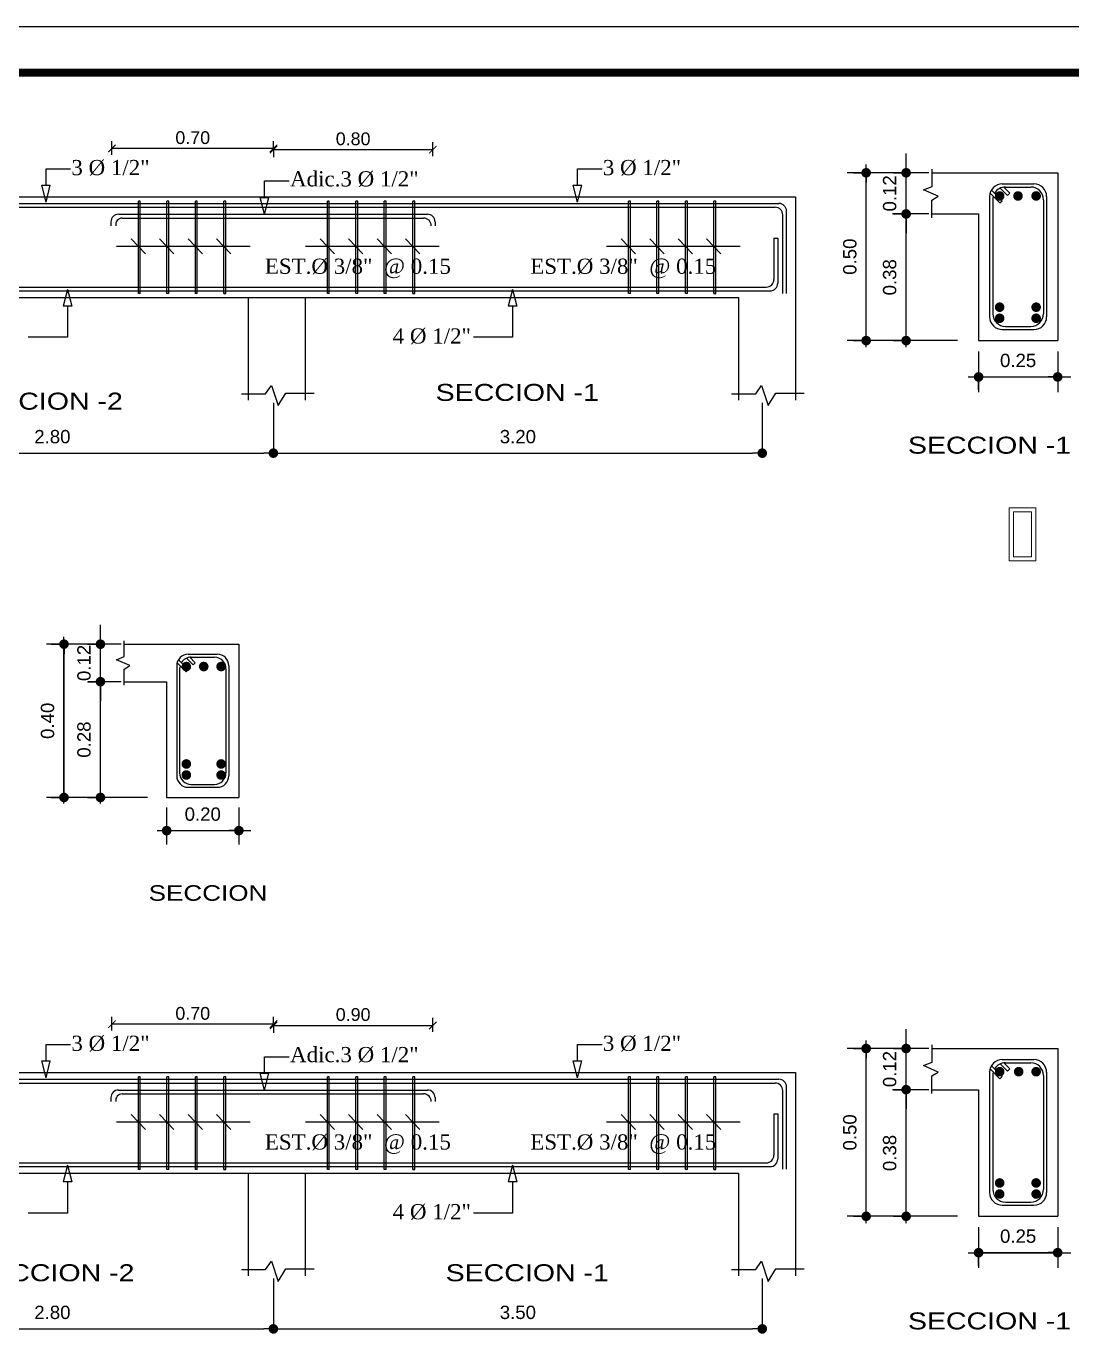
# Model space of a CAD drawing. Header units: feet. Extents: x 317 to 512, y -141 to 162.
# Drawn here: x 432.16 to 441.97, y -61.02 to -48.65 of the extents above; entities that cross this region are included whole.
import ezdxf
from ezdxf.enums import TextEntityAlignment as Align

# ---------------------------------------------------------------- set-up
doc = ezdxf.new("R2010")
doc.units = ezdxf.units.FT
doc.header["$MEASUREMENT"] = 0
doc.layers.add('00-muro20', color=1, linetype='Continuous', lineweight=5)
for name, color, linetype in [('dimensiones', 1, 'Continuous'), ('MARCO', 1, 'Continuous'), ('MURO', 7, 'Continuous'), ('MUROSS', 4, 'Continuous'), ('TEXTOS', 3, 'Continuous'), ('VIGAPREF.', 7, 'Continuous')]:
    doc.layers.add(name, color=color, linetype=linetype)
doc.styles.add('DAMIAN', font='arial.ttf', dxfattribs={"height": 0.12})
doc.styles.get("Standard").update_dxf_attribs({"font": 'arial.ttf'})
doc.styles.add('TNR', font='times.ttf')
doc.dimstyles.new('ENOC', dxfattribs={"dimtxt": 0.125, "dimasz": 0.09, "dimexe": 0.02, "dimexo": 0.12, "dimgap": 0.09, "dimtad": 1, "dimzin": 4, "dimdsep": 46, "dimtxsty": 'Standard', "dimblk": 'DOT', "dimcen": 0.108, "dimclrd": 7, "dimclre": 7, "dimclrt": 7, "dimadec": 0, "dimazin": 0, "dimtfac": 1, "dimtix": 1, "dimtofl": 0, "dimtmove": 0, "dimatfit": 1, "dimldrblk": 'DOT', "dimfxl": 1, "dimtolj": 1, "dimtzin": 0, "dimarcsym": 0})
doc.dimstyles.new('KEILY', dxfattribs={"dimtxt": 0.12, "dimasz": 0.07, "dimexe": 0.07, "dimexo": 0.25, "dimgap": 0.04, "dimtad": 1, "dimzin": 1, "dimdsep": 46, "dimtxsty": 'Standard', "dimblk": 'ARCHTICK', "dimcen": 2.5, "dimclrd": 256, "dimclre": 256, "dimclrt": 7, "dimazin": 0, "dimtfac": 1, "dimtix": 1, "dimtmove": 2, "dimatfit": 1, "dimfxl": 0.35, "dimfxlon": 1, "dimtolj": 1, "dimtzin": 1, "dimarcsym": 0})

# ---------------------------------------------------------------- blocks, each defined once
blk = doc.blocks.new('_DOT')
at = {"color": 0, "linetype": 'ByBlock'}
blk.add_line((-0.5, 0), (-1, 0), dxfattribs=at)
at = {"color": 0, "linetype": 'ByBlock', "const_width": 0.5}
blk.add_lwpolyline([(-0.25, 0, 1), (0.25, 0, 1)], format="xyb", close=True, dxfattribs=at)
blk = doc.blocks.new('*D122')
at = {"layer": 'DEFPOINTS', "color": 0, "linetype": 'Continuous', "transparency": 16777216}
for p in [(440.414, -50.414), (440.414, -50.414), (440.414, -51.602)]:
    blk.add_point(p, dxfattribs=at)
at = {"layer": 'MURO', "color": 7, "linetype": 'Continuous', "lineweight": -2, "transparency": 16777216}
for p, q in [((440.294, -50.414), (440.394, -50.414)), ((440.414, -51.512), (440.414, -50.504)), ((440.294, -51.602), (440.394, -51.602))]:
    blk.add_line(p, q, dxfattribs=at)
at = {"layer": 'MURO', "color": 7, "linetype": 'Continuous', "lineweight": -2, "transparency": 16777216, "xscale": 0.09, "yscale": 0.09, "zscale": 0.09}
for p, rotation in [((440.414, -50.414), 90), ((440.414, -51.602), 270)]:
    blk.add_blockref('_DOT', p, dxfattribs=dict(at, rotation=rotation))
at = {"layer": 'MURO', "color": 7, "linetype": 'Continuous', "transparency": 16777216, "insert": (440.26, -51.008), "char_height": 0.125, "attachment_point": 5, "rotation": 90}
blk.add_mtext('\\A1;0.38', dxfattribs=at)
blk = doc.blocks.new('*D123')
at = {"layer": 'DEFPOINTS', "color": 0, "linetype": 'Continuous', "transparency": 16777216}
for p in [(440.039, -50.028), (440.039, -50.028), (440.039, -51.602)]:
    blk.add_point(p, dxfattribs=at)
at = {"layer": 'MURO', "color": 7, "linetype": 'Continuous', "lineweight": -2, "transparency": 16777216}
for p, q in [((439.919, -50.028), (440.019, -50.028)), ((440.039, -51.512), (440.039, -50.118)), ((439.919, -51.602), (440.019, -51.602))]:
    blk.add_line(p, q, dxfattribs=at)
at = {"layer": 'MURO', "color": 7, "linetype": 'Continuous', "lineweight": -2, "transparency": 16777216, "xscale": 0.09, "yscale": 0.09, "zscale": 0.09}
for p, rotation in [((440.039, -50.028), 90), ((440.039, -51.602), 270)]:
    blk.add_blockref('_DOT', p, dxfattribs=dict(at, rotation=rotation))
at = {"layer": 'MURO', "color": 7, "linetype": 'Continuous', "transparency": 16777216, "insert": (439.886, -50.815), "char_height": 0.125, "attachment_point": 5, "rotation": 90}
blk.add_mtext('\\A1;0.50', dxfattribs=at)
blk = doc.blocks.new('*D124')
at = {"layer": 'DEFPOINTS', "color": 0, "linetype": 'Continuous', "transparency": 16777216}
for p in [(441.094, -51.943), (441.836, -51.943), (441.836, -51.943)]:
    blk.add_point(p, dxfattribs=at)
at = {"layer": 'MURO', "color": 7, "linetype": 'Continuous', "lineweight": -2, "transparency": 16777216}
for p, q in [((441.836, -51.823), (441.836, -51.923)), ((441.094, -52.063), (441.094, -51.963)), ((441.184, -51.943), (441.746, -51.943))]:
    blk.add_line(p, q, dxfattribs=at)
at = {"layer": 'MURO', "color": 7, "linetype": 'Continuous', "lineweight": -2, "transparency": 16777216, "xscale": 0.09, "yscale": 0.09, "zscale": 0.09, "rotation": 180}
blk.add_blockref('_DOT', (441.094, -51.943), dxfattribs=at)
at = {"layer": 'MURO', "color": 7, "linetype": 'Continuous', "lineweight": -2, "transparency": 16777216, "xscale": 0.09, "yscale": 0.09, "zscale": 0.09}
blk.add_blockref('_DOT', (441.836, -51.943), dxfattribs=at)
at = {"layer": 'MURO', "color": 7, "linetype": 'Continuous', "transparency": 16777216, "insert": (441.465, -51.789), "char_height": 0.125, "attachment_point": 5}
blk.add_mtext('\\A1;0.25', dxfattribs=at)
blk = doc.blocks.new('*D126')
at = {"layer": 'DEFPOINTS', "color": 0, "linetype": 'Continuous', "transparency": 16777216}
for p in [(440.414, -50.028), (440.414, -50.028), (440.414, -50.414)]:
    blk.add_point(p, dxfattribs=at)
at = {"layer": 'MURO', "color": 7, "linetype": 'Continuous', "lineweight": -2, "transparency": 16777216}
for p, q in [((440.414, -49.938), (440.414, -49.848)), ((440.294, -50.028), (440.394, -50.028)), ((440.294, -50.414), (440.394, -50.414)), ((440.414, -50.504), (440.414, -50.594))]:
    blk.add_line(p, q, dxfattribs=at)
at = {"layer": 'MURO', "color": 7, "linetype": 'Continuous', "lineweight": -2, "transparency": 16777216, "xscale": 0.09, "yscale": 0.09, "zscale": 0.09}
for p, rotation in [((440.414, -50.028), 270), ((440.414, -50.414), 90)]:
    blk.add_blockref('_DOT', p, dxfattribs=dict(at, rotation=rotation))
at = {"layer": 'MURO', "color": 7, "linetype": 'Continuous', "transparency": 16777216, "insert": (440.26, -50.221), "char_height": 0.125, "attachment_point": 5, "rotation": 90}
blk.add_mtext('\\A1;0.12', dxfattribs=at)
blk = doc.blocks.new('*D127')
at = {"layer": 'DEFPOINTS', "color": 0, "linetype": 'Continuous', "transparency": 16777216}
for p in [(434.477, -52.065), (430.329, -52.212), (434.477, -52.658)]:
    blk.add_point(p, dxfattribs=at)
at = {"layer": 'MURO', "color": 7, "linetype": 'Continuous', "lineweight": -2, "transparency": 16777216}
for p, q in [((434.477, -52.185), (434.477, -52.678)), ((430.329, -52.332), (430.329, -52.678)), ((430.419, -52.658), (434.387, -52.658))]:
    blk.add_line(p, q, dxfattribs=at)
at = {"layer": 'MURO', "color": 7, "linetype": 'Continuous', "lineweight": -2, "transparency": 16777216, "xscale": 0.09, "yscale": 0.09, "zscale": 0.09, "rotation": 180}
blk.add_blockref('_DOT', (430.329, -52.658), dxfattribs=at)
at = {"layer": 'MURO', "color": 7, "linetype": 'Continuous', "lineweight": -2, "transparency": 16777216, "xscale": 0.09, "yscale": 0.09, "zscale": 0.09}
blk.add_blockref('_DOT', (434.477, -52.658), dxfattribs=at)
at = {"layer": 'MURO', "color": 7, "linetype": 'Continuous', "transparency": 16777216, "insert": (432.403, -52.504), "char_height": 0.125, "attachment_point": 5}
blk.add_mtext('\\A1;2.80', dxfattribs=at)
blk = doc.blocks.new('*D130')
at = {"layer": 'DEFPOINTS', "color": 0, "linetype": 'Continuous', "transparency": 16777216}
for p in [(432.854, -54.802), (432.854, -54.802), (432.854, -55.888)]:
    blk.add_point(p, dxfattribs=at)
at = {"layer": 'MURO', "color": 7, "linetype": 'Continuous', "lineweight": -2, "transparency": 16777216}
for p, q in [((432.734, -54.802), (432.834, -54.802)), ((432.854, -55.798), (432.854, -54.892)), ((432.734, -55.888), (432.834, -55.888))]:
    blk.add_line(p, q, dxfattribs=at)
at = {"layer": 'MURO', "color": 7, "linetype": 'Continuous', "lineweight": -2, "transparency": 16777216, "xscale": 0.09, "yscale": 0.09, "zscale": 0.09}
for p, rotation in [((432.854, -54.802), 90), ((432.854, -55.888), 270)]:
    blk.add_blockref('_DOT', p, dxfattribs=dict(at, rotation=rotation))
at = {"layer": 'MURO', "color": 7, "linetype": 'Continuous', "transparency": 16777216, "insert": (432.7, -55.345), "char_height": 0.125, "attachment_point": 5, "rotation": 90}
blk.add_mtext('\\A1;0.28', dxfattribs=at)
blk = doc.blocks.new('*D131')
at = {"layer": 'DEFPOINTS', "color": 0, "linetype": 'Continuous', "transparency": 16777216}
for p in [(432.512, -54.45), (432.512, -54.45), (432.512, -55.888)]:
    blk.add_point(p, dxfattribs=at)
at = {"layer": 'MURO', "color": 7, "linetype": 'Continuous', "lineweight": -2, "transparency": 16777216}
for p, q in [((432.392, -54.45), (432.492, -54.45)), ((432.512, -55.798), (432.512, -54.54)), ((432.392, -55.888), (432.492, -55.888))]:
    blk.add_line(p, q, dxfattribs=at)
at = {"layer": 'MURO', "color": 7, "linetype": 'Continuous', "lineweight": -2, "transparency": 16777216, "xscale": 0.09, "yscale": 0.09, "zscale": 0.09}
for p, rotation in [((432.512, -54.45), 90), ((432.512, -55.888), 270)]:
    blk.add_blockref('_DOT', p, dxfattribs=dict(at, rotation=rotation))
at = {"layer": 'MURO', "color": 7, "linetype": 'Continuous', "transparency": 16777216, "insert": (432.358, -55.169), "char_height": 0.125, "attachment_point": 5, "rotation": 90}
blk.add_mtext('\\A1;0.40', dxfattribs=at)
blk = doc.blocks.new('*D132')
at = {"layer": 'DEFPOINTS', "color": 0, "linetype": 'Continuous', "transparency": 16777216}
for p in [(433.475, -56.199), (434.153, -56.199), (434.153, -56.199)]:
    blk.add_point(p, dxfattribs=at)
at = {"layer": 'MURO', "color": 7, "linetype": 'Continuous', "lineweight": -2, "transparency": 16777216}
for p, q in [((433.475, -56.079), (433.475, -56.179)), ((434.153, -56.079), (434.153, -56.179)), ((433.565, -56.199), (434.063, -56.199))]:
    blk.add_line(p, q, dxfattribs=at)
at = {"layer": 'MURO', "color": 7, "linetype": 'Continuous', "lineweight": -2, "transparency": 16777216, "xscale": 0.09, "yscale": 0.09, "zscale": 0.09, "rotation": 180}
blk.add_blockref('_DOT', (433.475, -56.199), dxfattribs=at)
at = {"layer": 'MURO', "color": 7, "linetype": 'Continuous', "lineweight": -2, "transparency": 16777216, "xscale": 0.09, "yscale": 0.09, "zscale": 0.09}
blk.add_blockref('_DOT', (434.153, -56.199), dxfattribs=at)
at = {"layer": 'MURO', "color": 7, "linetype": 'Continuous', "transparency": 16777216, "insert": (433.814, -56.045), "char_height": 0.125, "attachment_point": 5}
blk.add_mtext('\\A1;0.20', dxfattribs=at)
blk = doc.blocks.new('*D134')
at = {"layer": 'DEFPOINTS', "color": 0, "linetype": 'Continuous', "transparency": 16777216}
for p in [(432.854, -54.45), (432.854, -54.45), (432.854, -54.802)]:
    blk.add_point(p, dxfattribs=at)
at = {"layer": 'MURO', "color": 7, "linetype": 'Continuous', "lineweight": -2, "transparency": 16777216}
for p, q in [((432.854, -54.36), (432.854, -54.27)), ((432.734, -54.45), (432.834, -54.45)), ((432.734, -54.802), (432.834, -54.802)), ((432.854, -54.892), (432.854, -54.982))]:
    blk.add_line(p, q, dxfattribs=at)
at = {"layer": 'MURO', "color": 7, "linetype": 'Continuous', "lineweight": -2, "transparency": 16777216, "xscale": 0.09, "yscale": 0.09, "zscale": 0.09}
for p, rotation in [((432.854, -54.45), 270), ((432.854, -54.802), 90)]:
    blk.add_blockref('_DOT', p, dxfattribs=dict(at, rotation=rotation))
at = {"layer": 'MURO', "color": 7, "linetype": 'Continuous', "transparency": 16777216, "insert": (432.7, -54.626), "char_height": 0.125, "attachment_point": 5, "rotation": 90}
blk.add_mtext('\\A1;0.12', dxfattribs=at)
blk = doc.blocks.new('_ArchTick')
at = {"color": 0, "linetype": 'ByBlock', "const_width": 0.15}
blk.add_lwpolyline([(-0.5, -0.5), (0.5, 0.5)], dxfattribs=at)
blk = doc.blocks.new('*D135')
at = {"layer": 'DEFPOINTS', "color": 0, "transparency": 16777216}
for p in [(432.962, -49.8), (434.478, -49.871), (432.962, -50.453)]:
    blk.add_point(p, dxfattribs=at)
at = {"layer": 'dimensiones', "lineweight": -2, "transparency": 16777216}
for p, q in [((432.962, -49.86), (432.962, -49.73)), ((434.478, -49.8), (432.962, -49.8)), ((434.478, -49.8), (434.478, -49.73))]:
    blk.add_line(p, q, dxfattribs=at)
at = {"layer": 'dimensiones', "lineweight": -2, "transparency": 16777216, "xscale": 0.07, "yscale": 0.07, "zscale": 0.07, "rotation": 180}
blk.add_blockref('_ArchTick', (432.962, -49.8), dxfattribs=at)
at = {"layer": 'dimensiones', "lineweight": -2, "transparency": 16777216, "xscale": 0.07, "yscale": 0.07, "zscale": 0.07}
blk.add_blockref('_ArchTick', (434.478, -49.8), dxfattribs=at)
at = {"layer": 'dimensiones', "color": 7, "transparency": 16777216, "insert": (433.72, -49.699), "char_height": 0.12, "attachment_point": 5}
blk.add_mtext('\\A1;0.70', dxfattribs=at)
blk = doc.blocks.new('*D136')
at = {"layer": 'DEFPOINTS', "color": 0, "transparency": 16777216}
for p in [(434.478, -49.8), (435.973, -49.811), (435.973, -50.438)]:
    blk.add_point(p, dxfattribs=at)
at = {"layer": 'dimensiones', "lineweight": -2, "transparency": 16777216}
for p, q in [((434.478, -49.811), (434.478, -49.881)), ((434.478, -49.811), (435.973, -49.811)), ((435.973, -49.871), (435.973, -49.741))]:
    blk.add_line(p, q, dxfattribs=at)
at = {"layer": 'dimensiones', "lineweight": -2, "transparency": 16777216, "xscale": 0.07, "yscale": 0.07, "zscale": 0.07, "rotation": 180}
blk.add_blockref('_ArchTick', (434.478, -49.811), dxfattribs=at)
at = {"layer": 'dimensiones', "lineweight": -2, "transparency": 16777216, "xscale": 0.07, "yscale": 0.07, "zscale": 0.07}
blk.add_blockref('_ArchTick', (435.973, -49.811), dxfattribs=at)
at = {"layer": 'dimensiones', "color": 7, "transparency": 16777216, "insert": (435.225, -49.71), "char_height": 0.12, "attachment_point": 5}
blk.add_mtext('\\A1;0.80', dxfattribs=at)
blk = doc.blocks.new('*D137')
at = {"layer": 'DEFPOINTS', "color": 0, "linetype": 'Continuous', "transparency": 16777216}
for p in [(439.064, -52.065), (434.477, -52.212), (439.064, -52.658)]:
    blk.add_point(p, dxfattribs=at)
at = {"layer": 'MURO', "color": 7, "linetype": 'Continuous', "lineweight": -2, "transparency": 16777216}
for p, q in [((439.064, -52.185), (439.064, -52.678)), ((434.477, -52.332), (434.477, -52.678)), ((434.567, -52.658), (438.974, -52.658))]:
    blk.add_line(p, q, dxfattribs=at)
at = {"layer": 'MURO', "color": 7, "linetype": 'Continuous', "lineweight": -2, "transparency": 16777216, "xscale": 0.09, "yscale": 0.09, "zscale": 0.09, "rotation": 180}
blk.add_blockref('_DOT', (434.477, -52.658), dxfattribs=at)
at = {"layer": 'MURO', "color": 7, "linetype": 'Continuous', "lineweight": -2, "transparency": 16777216, "xscale": 0.09, "yscale": 0.09, "zscale": 0.09}
blk.add_blockref('_DOT', (439.064, -52.658), dxfattribs=at)
at = {"layer": 'MURO', "color": 7, "linetype": 'Continuous', "transparency": 16777216, "insert": (436.771, -52.504), "char_height": 0.125, "attachment_point": 5}
blk.add_mtext('\\A1;3.20', dxfattribs=at)
blk = doc.blocks.new('*D145')
at = {"layer": 'DEFPOINTS', "color": 0, "linetype": 'Continuous', "transparency": 16777216}
for p in [(434.477, -60.28), (430.329, -60.427), (434.477, -60.873)]:
    blk.add_point(p, dxfattribs=at)
at = {"layer": 'MURO', "color": 7, "linetype": 'Continuous', "lineweight": -2, "transparency": 16777216}
for p, q in [((434.477, -60.4), (434.477, -60.893)), ((430.329, -60.547), (430.329, -60.893)), ((430.419, -60.873), (434.387, -60.873))]:
    blk.add_line(p, q, dxfattribs=at)
at = {"layer": 'MURO', "color": 7, "linetype": 'Continuous', "lineweight": -2, "transparency": 16777216, "xscale": 0.09, "yscale": 0.09, "zscale": 0.09, "rotation": 180}
blk.add_blockref('_DOT', (430.329, -60.873), dxfattribs=at)
at = {"layer": 'MURO', "color": 7, "linetype": 'Continuous', "lineweight": -2, "transparency": 16777216, "xscale": 0.09, "yscale": 0.09, "zscale": 0.09}
blk.add_blockref('_DOT', (434.477, -60.873), dxfattribs=at)
at = {"layer": 'MURO', "color": 7, "linetype": 'Continuous', "transparency": 16777216, "insert": (432.403, -60.719), "char_height": 0.125, "attachment_point": 5}
blk.add_mtext('\\A1;2.80', dxfattribs=at)
blk = doc.blocks.new('*D149')
at = {"layer": 'DEFPOINTS', "color": 0, "transparency": 16777216}
for p in [(432.962, -58.015), (434.478, -58.085), (432.962, -58.668)]:
    blk.add_point(p, dxfattribs=at)
at = {"layer": 'dimensiones', "lineweight": -2, "transparency": 16777216}
for p, q in [((432.962, -58.075), (432.962, -57.945)), ((434.478, -58.015), (434.478, -57.945)), ((434.478, -58.015), (432.962, -58.015))]:
    blk.add_line(p, q, dxfattribs=at)
at = {"layer": 'dimensiones', "lineweight": -2, "transparency": 16777216, "xscale": 0.07, "yscale": 0.07, "zscale": 0.07, "rotation": 180}
blk.add_blockref('_ArchTick', (432.962, -58.015), dxfattribs=at)
at = {"layer": 'dimensiones', "lineweight": -2, "transparency": 16777216, "xscale": 0.07, "yscale": 0.07, "zscale": 0.07}
blk.add_blockref('_ArchTick', (434.478, -58.015), dxfattribs=at)
at = {"layer": 'dimensiones', "color": 7, "transparency": 16777216, "insert": (433.72, -57.914), "char_height": 0.12, "attachment_point": 5}
blk.add_mtext('\\A1;0.70', dxfattribs=at)
blk = doc.blocks.new('*D150')
at = {"layer": 'DEFPOINTS', "color": 0, "transparency": 16777216}
for p in [(434.478, -58.015), (435.973, -58.026), (435.973, -58.653)]:
    blk.add_point(p, dxfattribs=at)
at = {"layer": 'dimensiones', "lineweight": -2, "transparency": 16777216}
for p, q in [((435.973, -58.086), (435.973, -57.956)), ((434.478, -58.026), (434.478, -58.096)), ((434.478, -58.026), (435.973, -58.026))]:
    blk.add_line(p, q, dxfattribs=at)
at = {"layer": 'dimensiones', "lineweight": -2, "transparency": 16777216, "xscale": 0.07, "yscale": 0.07, "zscale": 0.07, "rotation": 180}
blk.add_blockref('_ArchTick', (434.478, -58.026), dxfattribs=at)
at = {"layer": 'dimensiones', "lineweight": -2, "transparency": 16777216, "xscale": 0.07, "yscale": 0.07, "zscale": 0.07}
blk.add_blockref('_ArchTick', (435.973, -58.026), dxfattribs=at)
at = {"layer": 'dimensiones', "color": 7, "transparency": 16777216, "insert": (435.225, -57.925), "char_height": 0.12, "attachment_point": 5}
blk.add_mtext('\\A1;0.90', dxfattribs=at)
blk = doc.blocks.new('*D146')
at = {"layer": 'DEFPOINTS', "color": 0, "linetype": 'Continuous', "transparency": 16777216}
for p in [(439.064, -60.28), (434.477, -60.427), (439.064, -60.873)]:
    blk.add_point(p, dxfattribs=at)
at = {"layer": 'MURO', "color": 7, "linetype": 'Continuous', "lineweight": -2, "transparency": 16777216}
for p, q in [((439.064, -60.4), (439.064, -60.893)), ((434.477, -60.547), (434.477, -60.893)), ((434.567, -60.873), (438.974, -60.873))]:
    blk.add_line(p, q, dxfattribs=at)
at = {"layer": 'MURO', "color": 7, "linetype": 'Continuous', "lineweight": -2, "transparency": 16777216, "xscale": 0.09, "yscale": 0.09, "zscale": 0.09, "rotation": 180}
blk.add_blockref('_DOT', (434.477, -60.873), dxfattribs=at)
at = {"layer": 'MURO', "color": 7, "linetype": 'Continuous', "lineweight": -2, "transparency": 16777216, "xscale": 0.09, "yscale": 0.09, "zscale": 0.09}
blk.add_blockref('_DOT', (439.064, -60.873), dxfattribs=at)
at = {"layer": 'MURO', "color": 7, "linetype": 'Continuous', "transparency": 16777216, "insert": (436.771, -60.719), "char_height": 0.125, "attachment_point": 5}
blk.add_mtext('\\A1;3.50', dxfattribs=at)
blk = doc.blocks.new('*D352')
at = {"layer": 'DEFPOINTS', "color": 0, "linetype": 'Continuous', "transparency": 16777216}
for p in [(440.414, -58.629), (440.414, -58.629), (440.414, -59.817)]:
    blk.add_point(p, dxfattribs=at)
at = {"layer": 'MURO', "color": 7, "linetype": 'Continuous', "lineweight": -2, "transparency": 16777216}
for p, q in [((440.294, -58.629), (440.394, -58.629)), ((440.414, -59.727), (440.414, -58.719)), ((440.294, -59.817), (440.394, -59.817))]:
    blk.add_line(p, q, dxfattribs=at)
at = {"layer": 'MURO', "color": 7, "linetype": 'Continuous', "lineweight": -2, "transparency": 16777216, "xscale": 0.09, "yscale": 0.09, "zscale": 0.09}
for p, rotation in [((440.414, -58.629), 90), ((440.414, -59.817), 270)]:
    blk.add_blockref('_DOT', p, dxfattribs=dict(at, rotation=rotation))
at = {"layer": 'MURO', "color": 7, "linetype": 'Continuous', "transparency": 16777216, "insert": (440.26, -59.223), "char_height": 0.125, "attachment_point": 5, "rotation": 90}
blk.add_mtext('\\A1;0.38', dxfattribs=at)
blk = doc.blocks.new('*D353')
at = {"layer": 'DEFPOINTS', "color": 0, "linetype": 'Continuous', "transparency": 16777216}
for p in [(440.039, -58.243), (440.039, -58.243), (440.039, -59.817)]:
    blk.add_point(p, dxfattribs=at)
at = {"layer": 'MURO', "color": 7, "linetype": 'Continuous', "lineweight": -2, "transparency": 16777216}
for p, q in [((439.919, -58.243), (440.019, -58.243)), ((440.039, -59.727), (440.039, -58.333)), ((439.919, -59.817), (440.019, -59.817))]:
    blk.add_line(p, q, dxfattribs=at)
at = {"layer": 'MURO', "color": 7, "linetype": 'Continuous', "lineweight": -2, "transparency": 16777216, "xscale": 0.09, "yscale": 0.09, "zscale": 0.09}
for p, rotation in [((440.039, -58.243), 90), ((440.039, -59.817), 270)]:
    blk.add_blockref('_DOT', p, dxfattribs=dict(at, rotation=rotation))
at = {"layer": 'MURO', "color": 7, "linetype": 'Continuous', "transparency": 16777216, "insert": (439.886, -59.03), "char_height": 0.125, "attachment_point": 5, "rotation": 90}
blk.add_mtext('\\A1;0.50', dxfattribs=at)
blk = doc.blocks.new('*D354')
at = {"layer": 'DEFPOINTS', "color": 0, "linetype": 'Continuous', "transparency": 16777216}
for p in [(441.094, -60.158), (441.836, -60.158), (441.836, -60.158)]:
    blk.add_point(p, dxfattribs=at)
at = {"layer": 'MURO', "color": 7, "linetype": 'Continuous', "lineweight": -2, "transparency": 16777216}
for p, q in [((441.836, -60.038), (441.836, -60.138)), ((441.094, -60.278), (441.094, -60.178)), ((441.184, -60.158), (441.746, -60.158))]:
    blk.add_line(p, q, dxfattribs=at)
at = {"layer": 'MURO', "color": 7, "linetype": 'Continuous', "lineweight": -2, "transparency": 16777216, "xscale": 0.09, "yscale": 0.09, "zscale": 0.09, "rotation": 180}
blk.add_blockref('_DOT', (441.094, -60.158), dxfattribs=at)
at = {"layer": 'MURO', "color": 7, "linetype": 'Continuous', "lineweight": -2, "transparency": 16777216, "xscale": 0.09, "yscale": 0.09, "zscale": 0.09}
blk.add_blockref('_DOT', (441.836, -60.158), dxfattribs=at)
at = {"layer": 'MURO', "color": 7, "linetype": 'Continuous', "transparency": 16777216, "insert": (441.465, -60.004), "char_height": 0.125, "attachment_point": 5}
blk.add_mtext('\\A1;0.25', dxfattribs=at)
blk = doc.blocks.new('*D355')
at = {"layer": 'DEFPOINTS', "color": 0, "linetype": 'Continuous', "transparency": 16777216}
for p in [(440.414, -58.243), (440.414, -58.243), (440.414, -58.629)]:
    blk.add_point(p, dxfattribs=at)
at = {"layer": 'MURO', "color": 7, "linetype": 'Continuous', "lineweight": -2, "transparency": 16777216}
for p, q in [((440.414, -58.153), (440.414, -58.063)), ((440.294, -58.243), (440.394, -58.243)), ((440.294, -58.629), (440.394, -58.629)), ((440.414, -58.719), (440.414, -58.809))]:
    blk.add_line(p, q, dxfattribs=at)
at = {"layer": 'MURO', "color": 7, "linetype": 'Continuous', "lineweight": -2, "transparency": 16777216, "xscale": 0.09, "yscale": 0.09, "zscale": 0.09}
for p, rotation in [((440.414, -58.243), 270), ((440.414, -58.629), 90)]:
    blk.add_blockref('_DOT', p, dxfattribs=dict(at, rotation=rotation))
at = {"layer": 'MURO', "color": 7, "linetype": 'Continuous', "transparency": 16777216, "insert": (440.26, -58.436), "char_height": 0.125, "attachment_point": 5, "rotation": 90}
blk.add_mtext('\\A1;0.12', dxfattribs=at)

msp = doc.modelspace()

# ---------------------------------------------------------------- linework, layer by layer
for p, q in [((432.34321, -50.14452), (432.34321, -49.99026)), ((437.33013, -50.14452), (437.33013, -49.99026)), ((432.34321, -50.30284), (432.30279, -50.14452)), ((432.30279, -50.14452), (432.38362, -50.14452)), ((432.34321, -50.30284), (432.38362, -50.14452)), ((434.39341, -50.25914), (434.39341, -50.10488)), ((437.33013, -50.30284), (437.28971, -50.14452)), ((437.28971, -50.14452), (437.37054, -50.14452)), ((437.33013, -50.30284), (437.37054, -50.14452)), ((434.39341, -50.41746), (434.35299, -50.25914)), ((434.35299, -50.25914), (434.43383, -50.25914)), ((434.39341, -50.41746), (434.43383, -50.25914)), ((432.54494, -51.12141), (432.50453, -51.27973)), ((432.54494, -51.12141), (432.58536, -51.27973)), ((436.7213, -51.12141), (436.68088, -51.27973)), ((436.7213, -51.12141), (436.76172, -51.27973)), ((432.58536, -51.27973), (432.50453, -51.27973)), ((432.54494, -51.27973), (432.54494, -51.57098)), ((436.76172, -51.27973), (436.68088, -51.27973)), ((436.7213, -51.27973), (436.7213, -51.57098)), ((432.34321, -58.35951), (432.34321, -58.20526)), ((437.33013, -58.35951), (437.33013, -58.20526)), ((432.34321, -58.51784), (432.30279, -58.35951)), ((432.30279, -58.35951), (432.38362, -58.35951)), ((432.34321, -58.51784), (432.38362, -58.35951)), ((434.39341, -58.47413), (434.39341, -58.31988)), ((437.33013, -58.51784), (437.28971, -58.35951)), ((437.28971, -58.35951), (437.37054, -58.35951)), ((437.33013, -58.51784), (437.37054, -58.35951)), ((434.39341, -58.63246), (434.35299, -58.47413)), ((434.35299, -58.47413), (434.43383, -58.47413)), ((434.39341, -58.63246), (434.43383, -58.47413)), ((432.54494, -59.3364), (432.50453, -59.49473)), ((432.54494, -59.3364), (432.58536, -59.49473)), ((436.7213, -59.3364), (436.68088, -59.49473)), ((436.7213, -59.3364), (436.76172, -59.49473)), ((432.58536, -59.49473), (432.50453, -59.49473)), ((432.54494, -59.49473), (432.54494, -59.78598)), ((436.76172, -59.49473), (436.68088, -59.49473)), ((436.7213, -59.49473), (436.7213, -59.78598))]:
    msp.add_line(p, q)
at = {"color": 0, "linetype": 'ByBlock', "const_width": 0.045}
for points in [[(441.2915, -50.26786, 1), (441.2915, -50.22286, 1)], [(441.46362, -50.26786, 1), (441.46362, -50.22286, 1)], [(441.63389, -50.26786, 1), (441.63389, -50.22286, 1)], [(441.2915, -51.3115, 1), (441.2915, -51.2665, 1)], [(441.63389, -51.3115, 1), (441.63389, -51.2665, 1)], [(441.2915, -51.41532, 1), (441.2915, -51.37032, 1)], [(441.63389, -51.41532, 1), (441.63389, -51.37032, 1)], [(433.65983, -54.68251, 1), (433.65983, -54.63751, 1)], [(433.82312, -54.68251, 1), (433.82312, -54.63751, 1)], [(433.98623, -54.68252, 1), (433.98623, -54.63752, 1)], [(433.65983, -55.59608, 1), (433.65983, -55.55108, 1)], [(433.65983, -55.6999, 1), (433.65983, -55.6549, 1)], [(433.98623, -55.59608, 1), (433.98623, -55.55108, 1)], [(433.98623, -55.6999, 1), (433.98623, -55.6549, 1)], [(441.2915, -58.48286, 1), (441.2915, -58.43786, 1)], [(441.47037, -58.48286, 1), (441.47037, -58.43786, 1)], [(441.63389, -58.48286, 1), (441.63389, -58.43786, 1)], [(441.2915, -59.52649, 1), (441.2915, -59.48149, 1)], [(441.63389, -59.52649, 1), (441.63389, -59.48149, 1)], [(441.2915, -59.63031, 1), (441.2915, -59.58531, 1)], [(441.63389, -59.63031, 1), (441.63389, -59.58531, 1)]]:
    msp.add_lwpolyline(points, format="xyb", close=True, dxfattribs=at)
at = {"layer": '00-muro20'}
for points in [[(441.38034, -53.66968), (441.63034, -53.66968), (441.63034, -53.16968), (441.38034, -53.16968)], [(441.42034, -53.62968), (441.59034, -53.62968), (441.59034, -53.20968), (441.42034, -53.20968)]]:
    msp.add_lwpolyline(points, close=True, dxfattribs=at)
msp.add_lwpolyline([(441.38034, -53.28968), (441.38034, -53.66968), (441.63034, -53.66968), (441.63034, -53.28968)], dxfattribs=at)
at = {"layer": 'MARCO'}
msp.add_lwpolyline([(387.97006, -48.65447), (452.47006, -48.65447), (452.47006, -90.65447), (387.97006, -90.65447)], close=True, dxfattribs=at)
at = {"layer": 'MARCO', "const_width": 0.075}
msp.add_lwpolyline([(445.29759, -49.0885), (388.40409, -49.0885), (388.40409, -90.22044), (445.29759, -90.22044)], close=True, dxfattribs=at)
at = {"layer": 'MURO', "color": 7, "linetype": 'Continuous'}
for p, q in [((440.03949, -51.66517), (440.03949, -49.95162)), ((440.41359, -51.66517), (440.41359, -49.95162)), ((440.62706, -50.02811), (439.85938, -50.02811)), ((440.65853, -50.15583), (440.65853, -49.99477)), ((440.57791, -50.18804), (440.65853, -50.15583)), ((440.71408, -50.24888), (440.57791, -50.18804)), ((441.21431, -50.19025), (441.31448, -50.29041)), ((441.29763, -50.17214), (441.36519, -50.2397)), ((441.31649, -50.13206), (441.61349, -50.13206)), ((441.33032, -50.16283), (441.38619, -50.2187)), ((441.34619, -50.16176), (441.58379, -50.16176)), ((426.04478, -50.31617), (439.22046, -50.31617)), ((433.21022, -51.16149), (433.21022, -50.29491)), ((433.22804, -50.29491), (433.21022, -50.29491)), ((433.22804, -51.16149), (433.22804, -50.29491)), ((433.47752, -51.16149), (433.47752, -50.29491)), ((433.49534, -50.29491), (433.47752, -50.29491)), ((433.49534, -51.16149), (433.49534, -50.29491)), ((433.74482, -51.16149), (433.74482, -50.29491)), ((433.76264, -50.29491), (433.74482, -50.29491)), ((433.76264, -51.16149), (433.76264, -50.29491)), ((434.01212, -51.16149), (434.01212, -50.29491)), ((434.02994, -50.29491), (434.01212, -50.29491)), ((434.02994, -51.16149), (434.02994, -50.29491)), ((434.98296, -51.16149), (434.98296, -50.29491)), ((435.00078, -50.29491), (434.98296, -50.29491)), ((435.00078, -51.16149), (435.00078, -50.29491)), ((435.25026, -51.16149), (435.25026, -50.29491)), ((435.26808, -50.29491), (435.25026, -50.29491)), ((435.26808, -51.16149), (435.26808, -50.29491)), ((435.51756, -51.16149), (435.51756, -50.29491)), ((435.53538, -50.29491), (435.51756, -50.29491)), ((435.53538, -51.16149), (435.53538, -50.29491)), ((435.78486, -51.16149), (435.78486, -50.29491)), ((435.80268, -50.29491), (435.78486, -50.29491)), ((435.80268, -51.16149), (435.80268, -50.29491)), ((437.8089, -51.16149), (437.8089, -50.29491)), ((437.82672, -50.29491), (437.8089, -50.29491)), ((437.82672, -51.16149), (437.82672, -50.29491)), ((438.0762, -51.16149), (438.0762, -50.29491)), ((438.09402, -50.29491), (438.0762, -50.29491)), ((438.09402, -51.16149), (438.09402, -50.29491)), ((438.3435, -51.16149), (438.3435, -50.29491)), ((438.36132, -50.29491), (438.3435, -50.29491)), ((438.36132, -51.16149), (438.36132, -50.29491)), ((438.6108, -51.16149), (438.6108, -50.29491)), ((438.62862, -50.29491), (438.6108, -50.29491)), ((438.62862, -51.16149), (438.62862, -50.29491)), ((440.65674, -50.28467), (440.71408, -50.24888)), ((440.65674, -50.4493), (440.65674, -50.28467)), ((441.19769, -50.25086), (441.19769, -51.37946)), ((441.20183, -50.21976), (441.29348, -50.31141)), ((441.22739, -50.28056), (441.22739, -51.34976)), ((441.29348, -50.31141), (441.31448, -50.29041)), ((441.36519, -50.2397), (441.38619, -50.2187)), ((441.70259, -50.28056), (441.70259, -51.34976)), ((441.73229, -50.25086), (441.73229, -51.37946)), ((426.04478, -50.35181), (439.18482, -50.35181)), ((433.02313, -50.41746), (435.92227, -50.41746)), ((433.05877, -50.4531), (435.88663, -50.4531)), ((439.2561, -51.15937), (439.2561, -50.42309)), ((439.2561, -50.90485), (439.2561, -50.42309)), ((439.29174, -51.15937), (439.29174, -50.38745)), ((439.29174, -50.90485), (439.29174, -50.38745)), ((440.62706, -50.41421), (440.28709, -50.41421)), ((432.95185, -50.48874), (432.95185, -50.52606)), ((435.99355, -50.48874), (435.99355, -50.52606)), ((433.27631, -50.78836), (433.14167, -50.64716)), ((433.54361, -50.78836), (433.40897, -50.64716)), ((433.81091, -50.78836), (433.67627, -50.64716)), ((434.07821, -50.78836), (433.94357, -50.64716)), ((435.04905, -50.78836), (434.9144, -50.64716)), ((435.31635, -50.78836), (435.1817, -50.64716)), ((435.58365, -50.78836), (435.449, -50.64716)), ((435.85095, -50.78836), (435.7163, -50.64716)), ((437.87499, -50.78836), (437.74035, -50.64716)), ((438.14229, -50.78836), (438.00765, -50.64716)), ((438.40959, -50.78836), (438.27495, -50.64716)), ((438.67689, -50.78836), (438.54225, -50.64716)), ((439.17348, -50.64192), (439.20912, -50.64192)), ((439.17348, -50.64192), (439.17348, -51.02897)), ((439.20912, -50.64192), (439.20912, -51.06461)), ((434.25822, -50.71906), (433.00411, -50.71906)), ((436.03095, -50.71906), (434.77684, -50.71906)), ((438.8569, -50.71906), (437.60278, -50.71906)), ((426.04478, -51.10025), (439.1022, -51.10025)), ((426.04478, -51.13589), (439.13784, -51.13589)), ((433.22804, -51.16149), (433.21022, -51.16149)), ((433.49534, -51.16149), (433.47752, -51.16149)), ((433.76264, -51.16149), (433.74482, -51.16149)), ((434.02994, -51.16149), (434.01212, -51.16149)), ((434.01212, -51.16149), (434.01593, -51.16149)), ((434.01738, -51.16149), (434.02994, -51.16149)), ((435.00078, -51.16149), (434.98296, -51.16149)), ((435.26808, -51.16149), (435.25026, -51.16149)), ((435.53538, -51.16149), (435.51756, -51.16149)), ((435.80268, -51.16149), (435.78486, -51.16149)), ((435.78486, -51.16149), (435.78866, -51.16149)), ((435.79011, -51.16149), (435.80268, -51.16149)), ((437.82672, -51.16149), (437.8089, -51.16149)), ((438.09402, -51.16149), (438.0762, -51.16149)), ((438.36132, -51.16149), (438.3435, -51.16149)), ((438.62862, -51.16149), (438.6108, -51.16149)), ((438.6108, -51.16149), (438.6146, -51.16149)), ((438.61606, -51.16149), (438.62862, -51.16149)), ((441.31649, -51.49826), (441.61349, -51.49826)), ((441.34619, -51.46856), (441.58379, -51.46856)), ((440.89587, -51.60221), (439.85938, -51.60221)), ((441.09374, -51.70465), (441.09374, -52.08659)), ((441.83624, -51.70465), (441.83624, -52.08659)), ((434.40414, -52.10151), (434.4596, -52.02396)), ((434.4596, -52.02396), (434.5206, -52.2123)), ((439.00282, -52.10151), (439.05828, -52.02396)), ((439.05828, -52.02396), (439.11928, -52.2123)), ((440.99559, -51.94317), (441.95971, -51.94317)), ((434.17675, -52.10151), (434.40414, -52.10151)), ((434.5206, -52.2123), (434.5927, -52.09597)), ((434.5927, -52.09597), (434.85891, -52.09597)), ((438.77543, -52.10151), (439.00282, -52.10151)), ((439.11928, -52.2123), (439.19138, -52.09597)), ((439.19138, -52.09597), (439.45759, -52.09597)), ((432.51185, -55.94531), (432.51185, -54.37973)), ((432.85364, -55.94531), (432.85364, -54.37973)), ((433.04868, -54.44962), (432.34729, -54.44962)), ((433.07744, -54.56631), (433.07744, -54.41916)), ((433.00377, -54.59574), (433.07744, -54.56631)), ((433.12818, -54.65132), (433.00377, -54.59574)), ((433.0758, -54.68402), (433.12818, -54.65132)), ((433.57003, -54.65313), (433.57003, -55.68427)), ((433.57381, -54.62472), (433.65755, -54.70845)), ((433.58522, -54.59775), (433.67674, -54.68927)), ((433.66134, -54.58121), (433.72307, -54.64293)), ((433.67857, -54.54459), (433.94992, -54.54459)), ((433.69121, -54.5727), (433.74225, -54.62375)), ((433.70571, -54.57173), (433.92279, -54.57173)), ((433.72307, -54.64293), (433.74225, -54.62375)), ((434.05846, -54.65313), (434.05846, -55.68427)), ((433.0758, -54.83444), (433.0758, -54.68402)), ((433.59717, -54.68027), (433.59717, -55.65714)), ((433.65755, -54.70845), (433.67674, -54.68927)), ((434.03133, -54.68027), (434.03133, -55.65714)), ((433.04868, -54.80238), (432.73807, -54.80238)), ((433.70571, -55.76568), (433.92279, -55.76568)), ((433.29427, -55.88779), (432.34729, -55.88779)), ((433.67857, -55.79281), (433.94992, -55.79281)), ((433.47506, -55.98138), (433.47506, -56.33034)), ((434.15344, -55.98138), (434.15344, -56.33034)), ((433.38538, -56.1993), (434.26625, -56.1993)), ((440.62706, -58.24311), (439.85938, -58.24311)), ((440.03949, -59.88016), (440.03949, -58.16661)), ((440.41359, -59.88016), (440.41359, -58.16661)), ((440.65853, -58.37082), (440.65853, -58.20977)), ((441.31649, -58.34706), (441.61349, -58.34706)), ((440.57791, -58.40303), (440.65853, -58.37082)), ((440.71408, -58.46388), (440.57791, -58.40303)), ((440.65674, -58.49967), (440.71408, -58.46388)), ((441.19769, -58.46586), (441.19769, -59.59446)), ((441.20183, -58.43476), (441.29348, -58.5264)), ((441.21431, -58.40524), (441.31448, -58.5054)), ((441.29763, -58.38713), (441.36519, -58.45469)), ((441.33032, -58.37782), (441.38619, -58.43369)), ((441.34619, -58.37676), (441.58379, -58.37676)), ((441.36519, -58.45469), (441.38619, -58.43369)), ((441.73229, -58.46586), (441.73229, -59.59446)), ((426.04478, -58.53116), (439.22046, -58.53116)), ((426.04478, -58.5668), (439.18482, -58.5668)), ((433.21022, -59.37649), (433.21022, -58.50991)), ((433.22804, -58.50991), (433.21022, -58.50991)), ((433.22804, -59.37649), (433.22804, -58.50991)), ((433.47752, -59.37649), (433.47752, -58.50991)), ((433.49534, -58.50991), (433.47752, -58.50991)), ((433.49534, -59.37649), (433.49534, -58.50991)), ((433.74482, -59.37649), (433.74482, -58.50991)), ((433.76264, -58.50991), (433.74482, -58.50991)), ((433.76264, -59.37649), (433.76264, -58.50991)), ((434.01212, -59.37649), (434.01212, -58.50991)), ((434.02994, -58.50991), (434.01212, -58.50991)), ((434.02994, -59.37649), (434.02994, -58.50991)), ((434.98296, -59.37649), (434.98296, -58.50991)), ((435.00078, -58.50991), (434.98296, -58.50991)), ((435.00078, -59.37649), (435.00078, -58.50991)), ((435.25026, -59.37649), (435.25026, -58.50991)), ((435.26808, -58.50991), (435.25026, -58.50991)), ((435.26808, -59.37649), (435.26808, -58.50991)), ((435.51756, -59.37649), (435.51756, -58.50991)), ((435.53538, -58.50991), (435.51756, -58.50991)), ((435.53538, -59.37649), (435.53538, -58.50991)), ((435.78486, -59.37649), (435.78486, -58.50991)), ((435.80268, -58.50991), (435.78486, -58.50991)), ((435.80268, -59.37649), (435.80268, -58.50991)), ((437.8089, -59.37649), (437.8089, -58.50991)), ((437.82672, -58.50991), (437.8089, -58.50991)), ((437.82672, -59.37649), (437.82672, -58.50991)), ((438.0762, -59.37649), (438.0762, -58.50991)), ((438.09402, -58.50991), (438.0762, -58.50991)), ((438.09402, -59.37649), (438.09402, -58.50991)), ((438.3435, -59.37649), (438.3435, -58.50991)), ((438.36132, -58.50991), (438.3435, -58.50991)), ((438.36132, -59.37649), (438.36132, -58.50991)), ((438.6108, -59.37649), (438.6108, -58.50991)), ((438.62862, -58.50991), (438.6108, -58.50991)), ((438.62862, -59.37649), (438.62862, -58.50991)), ((439.29174, -59.37437), (439.29174, -58.60244)), ((439.29174, -59.11984), (439.29174, -58.60244)), ((440.65674, -58.6643), (440.65674, -58.49967)), ((441.22739, -58.49556), (441.22739, -59.56476)), ((441.29348, -58.5264), (441.31448, -58.5054)), ((441.70259, -58.49556), (441.70259, -59.56476)), ((432.95185, -58.70374), (432.95185, -58.74106)), ((433.02313, -58.63246), (435.92227, -58.63246)), ((433.05877, -58.6681), (435.88663, -58.6681)), ((435.99355, -58.70374), (435.99355, -58.74106)), ((439.2561, -59.37437), (439.2561, -58.63808)), ((439.2561, -59.11984), (439.2561, -58.63808)), ((440.62706, -58.62921), (440.28709, -58.62921)), ((433.27631, -59.00336), (433.14167, -58.86216)), ((433.54361, -59.00336), (433.40897, -58.86216)), ((433.81091, -59.00336), (433.67627, -58.86216)), ((434.07821, -59.00336), (433.94357, -58.86216)), ((435.04905, -59.00336), (434.9144, -58.86216)), ((435.31635, -59.00336), (435.1817, -58.86216)), ((435.58365, -59.00336), (435.449, -58.86216)), ((435.85095, -59.00336), (435.7163, -58.86216)), ((437.87499, -59.00336), (437.74035, -58.86216)), ((438.14229, -59.00336), (438.00765, -58.86216)), ((438.40959, -59.00336), (438.27495, -58.86216)), ((438.67689, -59.00336), (438.54225, -58.86216)), ((439.17348, -58.85692), (439.20912, -58.85692)), ((439.17348, -58.85692), (439.17348, -59.24396)), ((439.20912, -58.85692), (439.20912, -59.2796)), ((434.25822, -58.93405), (433.00411, -58.93405)), ((436.03095, -58.93405), (434.77684, -58.93405)), ((438.8569, -58.93405), (437.60278, -58.93405)), ((426.04478, -59.31524), (439.1022, -59.31524)), ((426.04478, -59.35088), (439.13784, -59.35088)), ((433.22804, -59.37649), (433.21022, -59.37649)), ((433.49534, -59.37649), (433.47752, -59.37649)), ((433.76264, -59.37649), (433.74482, -59.37649)), ((434.02994, -59.37649), (434.01212, -59.37649)), ((434.01212, -59.37649), (434.01593, -59.37649)), ((434.01738, -59.37649), (434.02994, -59.37649)), ((435.00078, -59.37649), (434.98296, -59.37649)), ((435.26808, -59.37649), (435.25026, -59.37649)), ((435.53538, -59.37649), (435.51756, -59.37649)), ((435.80268, -59.37649), (435.78486, -59.37649)), ((435.78486, -59.37649), (435.78866, -59.37649)), ((435.79011, -59.37649), (435.80268, -59.37649)), ((437.82672, -59.37649), (437.8089, -59.37649)), ((438.09402, -59.37649), (438.0762, -59.37649)), ((438.36132, -59.37649), (438.3435, -59.37649)), ((438.62862, -59.37649), (438.6108, -59.37649)), ((438.6108, -59.37649), (438.6146, -59.37649)), ((438.61606, -59.37649), (438.62862, -59.37649)), ((441.31649, -59.71326), (441.61349, -59.71326)), ((441.34619, -59.68356), (441.58379, -59.68356)), ((440.89587, -59.81721), (439.85938, -59.81721)), ((441.09374, -59.91965), (441.09374, -60.30158)), ((441.83624, -59.91965), (441.83624, -60.30158)), ((440.99559, -60.15817), (441.95971, -60.15817)), ((434.17675, -60.3165), (434.40414, -60.3165)), ((434.40414, -60.3165), (434.4596, -60.23896)), ((434.4596, -60.23896), (434.5206, -60.42729)), ((434.5206, -60.42729), (434.5927, -60.31097)), ((434.5927, -60.31097), (434.85891, -60.31097)), ((438.77543, -60.3165), (439.00282, -60.3165)), ((439.00282, -60.3165), (439.05828, -60.23896)), ((439.05828, -60.23896), (439.11928, -60.42729)), ((439.11928, -60.42729), (439.19138, -60.31097)), ((439.19138, -60.31097), (439.45759, -60.31097))]:
    msp.add_line(p, q, dxfattribs=at)
at = {"layer": 'MURO', "color": 6, "linetype": 'Continuous'}
for p, q in [((440.65563, -50.02811), (441.83624, -50.02811)), ((441.83624, -50.02811), (441.83624, -51.60221)), ((425.11505, -50.2538), (439.37479, -50.2538)), ((439.37479, -50.2538), (439.37479, -52.15995)), ((440.65563, -50.41421), (441.09374, -50.41421)), ((441.09374, -50.41421), (441.09374, -51.60221)), ((428.91579, -51.19826), (438.84019, -51.19826)), ((434.24152, -51.19826), (434.24152, -52.15995)), ((434.24152, -51.19826), (434.24152, -52.15441)), ((434.77612, -51.19826), (434.77612, -52.15995)), ((434.77612, -51.19826), (434.77612, -52.15441)), ((438.84019, -51.19826), (438.84019, -52.15995)), ((438.84019, -51.19826), (438.84019, -52.15441)), ((439.37479, -51.19826), (439.37479, -52.15441)), ((441.09374, -51.60221), (441.83624, -51.60221)), ((433.07479, -54.44962), (434.15344, -54.44962)), ((434.15344, -54.44962), (434.15344, -55.88779)), ((433.07479, -54.80238), (433.47506, -54.80238)), ((433.47506, -54.80238), (433.47506, -55.88779)), ((433.47506, -55.88779), (434.15344, -55.88779)), ((440.65563, -58.24311), (441.83624, -58.24311)), ((441.83624, -58.24311), (441.83624, -59.81721)), ((425.11505, -58.46879), (439.37479, -58.46879)), ((439.37479, -58.46879), (439.37479, -60.37495)), ((440.65563, -58.62921), (441.09374, -58.62921)), ((441.09374, -58.62921), (441.09374, -59.81721)), ((428.91579, -59.41325), (438.84019, -59.41325)), ((434.24152, -59.41325), (434.24152, -60.37495)), ((434.24152, -59.41325), (434.24152, -60.36941)), ((434.77612, -59.41325), (434.77612, -60.37495)), ((434.77612, -59.41325), (434.77612, -60.36941)), ((438.84019, -59.41325), (438.84019, -60.37495)), ((438.84019, -59.41325), (438.84019, -60.36941)), ((439.37479, -59.41325), (439.37479, -60.36941)), ((441.09374, -59.81721), (441.83624, -59.81721))]:
    msp.add_line(p, q, dxfattribs=at)
at = {"layer": 'MURO', "color": 7, "linetype": 'Continuous'}
for centre, radius, start, end in [((441.31649, -50.25086), 0.1188, 90, 180), ((441.34619, -50.28056), 0.1188, 90, 149.320304), ((441.58379, -50.28056), 0.1188, 0, 90), ((441.61349, -50.25086), 0.1188, 0, 90), ((439.22046, -50.38745), 0.07128, 360, 90), ((441.34619, -50.28056), 0.1188, 164.824329, 180), ((433.02313, -50.48874), 0.07128, 90, 180), ((433.06072, -50.51707), 0.064, 91.749389, 186.561526), ((435.88663, -50.52438), 0.07128, 0, 90), ((435.92227, -50.48874), 0.07128, 360, 90), ((439.18482, -50.42309), 0.07128, 0, 90), ((439.1022, -51.02897), 0.07128, 270, 0), ((439.13784, -51.06461), 0.07128, 270, 360), ((441.31649, -51.37946), 0.1188, 180, 270), ((441.34619, -51.34976), 0.1188, 180, 270), ((441.58379, -51.34976), 0.1188, 270, 0), ((441.61349, -51.37946), 0.1188, 270, 360), ((433.67857, -54.65313), 0.10854, 90, 180), ((433.70571, -54.68027), 0.10854, 164.824329, 180), ((433.70571, -54.68027), 0.10854, 90, 149.320304), ((433.92279, -54.68027), 0.10854, 0, 90), ((433.94992, -54.65313), 0.10854, 0, 90), ((433.67857, -55.68427), 0.10854, 180, 270), ((433.70571, -55.65714), 0.10854, 180, 270), ((433.92279, -55.65714), 0.10854, 270, 0), ((433.94992, -55.68427), 0.10854, 270, 0), ((441.31649, -58.46586), 0.1188, 90, 180), ((441.61349, -58.46586), 0.1188, 0, 90), ((441.34619, -58.49556), 0.1188, 164.824329, 180), ((441.34619, -58.49556), 0.1188, 90, 149.320304), ((441.58379, -58.49556), 0.1188, 0, 90), ((439.18482, -58.63808), 0.07128, 0, 90), ((439.22046, -58.60244), 0.07128, 360, 90), ((433.02313, -58.70374), 0.07128, 90, 180), ((433.06072, -58.73206), 0.064, 91.749389, 186.561526), ((435.88663, -58.73938), 0.07128, 0, 90), ((435.92227, -58.70374), 0.07128, 360, 90), ((439.1022, -59.24396), 0.07128, 270, 0), ((439.13784, -59.2796), 0.07128, 270, 360), ((441.31649, -59.59446), 0.1188, 180, 270), ((441.34619, -59.56476), 0.1188, 180, 270), ((441.58379, -59.56476), 0.1188, 270, 0), ((441.61349, -59.59446), 0.1188, 270, 360)]:
    msp.add_arc(centre, radius, start, end, dxfattribs=at)
at = {"layer": 'MUROSS', "color": 7, "linetype": 'Continuous'}
for p, q in [((432.34321, -49.99026), (432.57403, -49.99026)), ((437.33013, -49.99026), (437.56095, -49.99026)), ((434.39341, -50.10488), (434.62423, -50.10488)), ((432.54494, -51.57098), (432.17696, -51.57098)), ((436.7213, -51.57098), (436.35331, -51.57098)), ((432.34321, -58.20526), (432.57403, -58.20526)), ((437.33013, -58.20526), (437.56095, -58.20526)), ((434.39341, -58.31988), (434.62423, -58.31988)), ((432.54494, -59.78598), (432.17696, -59.78598)), ((436.7213, -59.78598), (436.35331, -59.78598))]:
    msp.add_line(p, q, dxfattribs=at)

# ---------------------------------------------------------------- texts
at = {"layer": 'TEXTOS', "color": 7, "style": 'DAMIAN', "width": 1.2}
for s, height, p in [('SECCION -1  ', 0.1596672, (435.99957, -52.16809)), ('SECCION -2  ', 0.1596672, (431.53259, -52.25009)), ('SECCION -1  ', 0.1596672, (440.43085, -52.66309)), ('SECCION   ', 0.145879, (433.30603, -56.85705)), ('SECCION -2  ', 0.1596672, (431.64166, -60.42627)), ('SECCION -1  ', 0.1596672, (436.0931, -60.42636)), ('SECCION -1  ', 0.1596672, (440.43085, -60.87808))]:
    msp.add_text(s, height=height, dxfattribs=at).set_placement(p)
at = {"layer": 'VIGAPREF.', "style": 'TNR'}
for s, p in [('3 Ø 1/2" ', (432.97504, -50.0502)), ('3 Ø 1/2" ', (437.96196, -50.0502)), ('Adic.3 Ø 1/2" ', (435.26318, -50.15623)), (' EST.Ø 3/8"  @ 0.15', (435.24286, -50.97584)), (' EST.Ø 3/8"  @ 0.15', (437.73299, -50.97584)), ('4 Ø 1/2" ', (435.99029, -51.62992)), ('3 Ø 1/2" ', (432.97504, -58.2652)), ('3 Ø 1/2" ', (437.96196, -58.2652)), ('Adic.3 Ø 1/2" ', (435.26318, -58.37122)), (' EST.Ø 3/8"  @ 0.15', (435.24286, -59.19084)), (' EST.Ø 3/8"  @ 0.15', (437.73299, -59.19084)), ('4 Ø 1/2" ', (435.99029, -59.84491))]:
    msp.add_text(s, height=0.14256, dxfattribs=at).set_placement(p, align=Align.CENTER)

# ---------------------------------------------------------------- dimensions: what is measured, and where the dimension line sits
at = {"layer": 'dimensiones'}
for base, p1, p2, text, picture, middle in [((432.96153, -49.80035), (434.47758, -49.8705), (432.96153, -50.45287), '0.70', '*D135', (433.71956, -49.69909)), ((435.97267, -49.81107), (434.47758, -49.80035), (435.97267, -50.43834), '0.80', '*D136', (435.22513, -49.7098)), ((432.96153, -58.01535), (434.47758, -58.0855), (432.96153, -58.66787), '0.70', '*D149', (433.71956, -57.91408)), ((435.97267, -58.02607), (434.47758, -58.01535), (435.97267, -58.65333), '0.90', '*D150', (435.22513, -57.9248))]:
    dim = msp.add_linear_dim(base=base, p1=p1, p2=p2, text=text, dimstyle='KEILY', override={"dimfxl": 0.06}, dxfattribs=at)
    dim.commit()
    dim.dimension.update_dxf_attribs({"geometry": picture, "text_midpoint": middle})
at = {"layer": 'MURO', "color": 7, "linetype": 'Continuous'}
for base, p1, p2, picture, middle in [((440.41359, -50.02811), (440.41359, -50.41421), (440.41359, -50.02811), '*D126', (440.25977, -50.22116)), ((432.85364, -54.44962), (432.85364, -54.80238), (432.85364, -54.44962), '*D134', (432.69982, -54.626)), ((440.41359, -58.24311), (440.41359, -58.62921), (440.41359, -58.24311), '*D355', (440.25977, -58.43616))]:
    dim = msp.add_linear_dim(base=base, p1=p1, p2=p2, angle=90, text='0.12', dimstyle='ENOC', override={"dimtmove": 1, "dimatfit": 3}, dxfattribs=at)
    dim.commit()
    dim.dimension.update_dxf_attribs({"geometry": picture, "text_midpoint": middle})
for base, p1, p2, text, picture, middle in [((440.03949, -50.02811), (440.03949, -51.60221), (440.03949, -50.02811), '0.50', '*D123', (439.88567, -50.81516)), ((440.41359, -50.41421), (440.41359, -51.60221), (440.41359, -50.41421), '0.38', '*D122', (440.25973, -51.00821)), ((432.51185, -54.44962), (432.51185, -55.88779), (432.51185, -54.44962), '0.40', '*D131', (432.35803, -55.1687)), ((432.85364, -54.80238), (432.85364, -55.88779), (432.85364, -54.80238), '0.28', '*D130', (432.69982, -55.34508)), ((440.03949, -58.24311), (440.03949, -59.81721), (440.03949, -58.24311), '0.50', '*D353', (439.88567, -59.03016)), ((440.41359, -58.62921), (440.41359, -59.81721), (440.41359, -58.62921), '0.38', '*D352', (440.25973, -59.22321))]:
    dim = msp.add_linear_dim(base=base, p1=p1, p2=p2, angle=90, text=text, dimstyle='ENOC', dxfattribs=at)
    dim.commit()
    dim.dimension.update_dxf_attribs({"geometry": picture, "text_midpoint": middle})
for base, p1, p2, text, picture, middle in [((441.83624, -51.94317), (441.09374, -51.94317), (441.83624, -51.94317), '0.25', '*D124', (441.46499, -51.78935)), ((434.47718, -52.65812), (430.32878, -52.2123), (434.47718, -52.06506), '2.80', '*D127', (432.40298, -52.5043)), ((439.06433, -52.65812), (434.47718, -52.2123), (439.06433, -52.06506), '3.20', '*D137', (436.77076, -52.50426)), ((434.15344, -56.1993), (433.47506, -56.1993), (434.15344, -56.1993), '0.20', '*D132', (433.81425, -56.04548)), ((441.83624, -60.15817), (441.09374, -60.15817), (441.83624, -60.15817), '0.25', '*D354', (441.46499, -60.00434)), ((434.47718, -60.87312), (430.32878, -60.42729), (434.47718, -60.28005), '2.80', '*D145', (432.40298, -60.71929)), ((439.06433, -60.87312), (434.47718, -60.42729), (439.06433, -60.28005), '3.50', '*D146', (436.77076, -60.71925))]:
    dim = msp.add_linear_dim(base=base, p1=p1, p2=p2, text=text, dimstyle='ENOC', dxfattribs=at)
    dim.commit()
    dim.dimension.update_dxf_attribs({"geometry": picture, "text_midpoint": middle})

doc.saveas('drawing.dxf')
